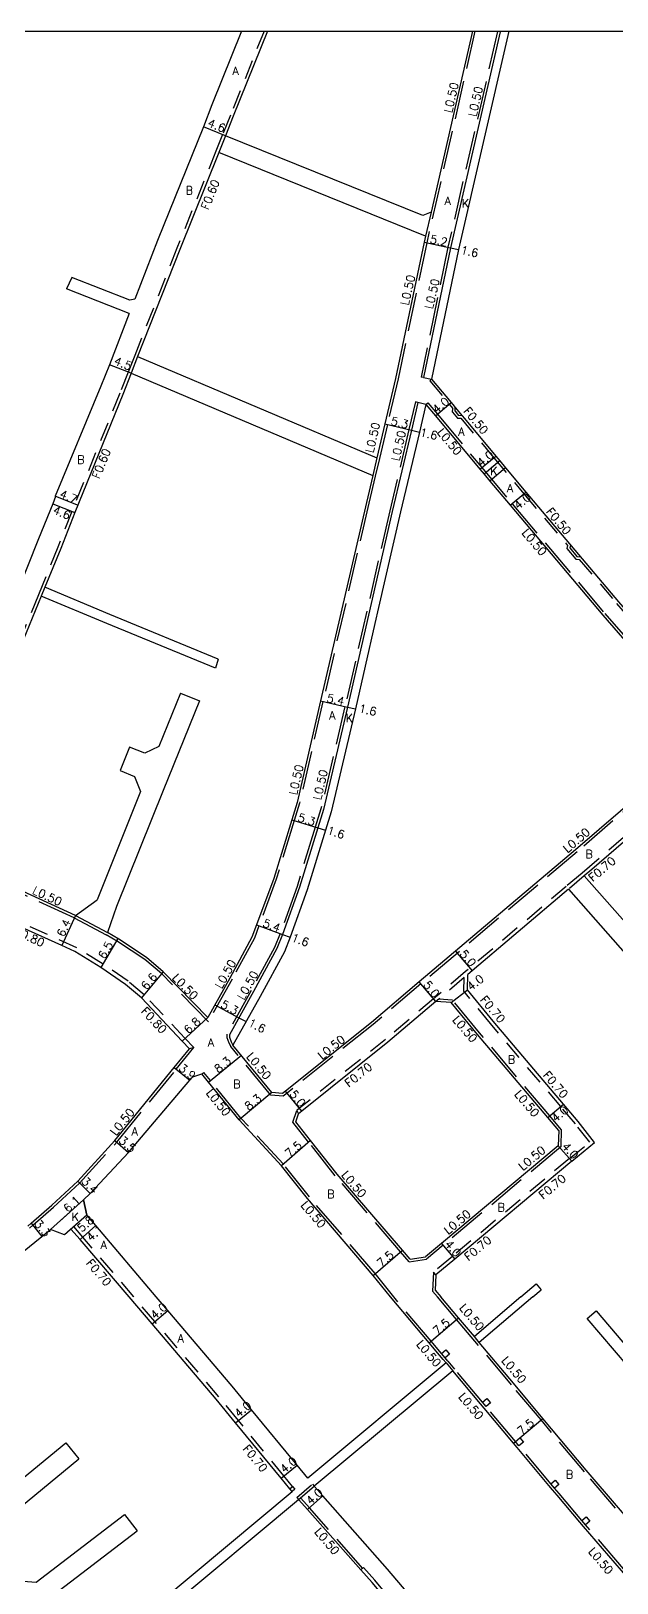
# Model space of a CAD drawing. Header units: metres. Extents: x -10400 to -9600, y -112200 to -111599.
# Drawn here: x -10099.9 to -9985.9, y -111901.9 to -111600 of the extents above; entities that cross this region are included whole.
import ezdxf

# ---------------------------------------------------------------- set-up
doc = ezdxf.new("R2010")
doc.units = ezdxf.units.M
doc.header["$LTSCALE"] = 2.5
doc.linetypes.add('2232000', pattern=[2.5, 1.5, -1])
doc.linetypes.add('2233000', pattern=[4, 3, -1])
for name, color, linetype in [('2101000', 177, 'Continuous'), ('2102000', 191, 'Continuous'), ('2102001', 191, 'Continuous'), ('2203000', 5, 'Continuous'), ('2213000', 6, 'Continuous'), ('2232000', 4, '2232000'), ('2233000', 62, '2233000'), ('2235000', 7, 'Continuous'), ('9201100', 215, 'Continuous'), ('9201500', 222, 'Continuous'), ('9202100', 82, 'Continuous'), ('9202200', 155, 'Continuous'), ('9203500', 155, 'Continuous'), ('9301100', 77, 'Continuous'), ('999', 7, 'Continuous')]:
    doc.layers.add(name, color=color, linetype=linetype)
doc.styles.add('Dm_Anotation', font='txt.shx', dxfattribs={"bigfont": 'pscdm.shx'})

msp = doc.modelspace()

# ---------------------------------------------------------------- linework, layer by layer
at = {"layer": '2101000'}
for points in [[(-10058.97, -111600), (-10064.72, -111614.35), (-10066.34, -111618.66), (-10075.33, -111640.74), (-10079.73, -111652.18)], [(-10053.91, -111600), (-10060.55, -111616.58), (-10062.07, -111620.37)], [(-10014.05, -111600), (-10022.08, -111635.25)], [(-10006.98, -111600), (-10007.17, -111600.85), (-10016.75, -111642.49), (-10021.97, -111667.73)], [(-10063.38, -111623.62), (-10070.97, -111642.49), (-10079.16, -111663.32)], [(-10022.08, -111635.25), (-10023.68, -111635.91)], [(-10023.14, -111639.91), (-10023.41, -111641.09), (-10028.99, -111667.58), (-10031.07, -111676.44), (-10032.63, -111683.05)], [(-10080.79, -111654.94), (-10084.62, -111664.91), (-10086.29, -111669.07), (-10095.19, -111690.49)], [(-10080.43, -111666.56), (-10082.06, -111670.7), (-10091.41, -111693.66), (-10094.11, -111700.64), (-10097.2, -111708.19)], [(-10021.97, -111667.73), (-10018.17, -111672.29), (-10017.84, -111672.68), (-10017.37, -111673.25), (-10016.04, -111674.84), (-10015.6, -111675.36), (-10009.5, -111682.69), (-10008.7, -111683.64), (-10007.58, -111684.99), (-10003.65, -111689.7), (-9985.6, -111711.06), (-9967.27, -111732.17), (-9965.89, -111733.75)], [(-10023.09, -111672.64), (-10024.35, -111678.02), (-10028, -111693.51), (-10032.32, -111712.13)], [(-10023.09, -111672.64), (-10021.24, -111674.86), (-10012.57, -111685.25), (-10011.78, -111686.2), (-10010.65, -111687.55), (-10006.71, -111692.27), (-9988.68, -111713.62), (-9970.29, -111734.79), (-9969.48, -111735.72)], [(-10033.43, -111686.49), (-10034.67, -111691.75), (-10043.6, -111730.32), (-10048.15, -111750.1), (-10049.19, -111753.45), (-10052.7, -111764.86), (-10056.03, -111773.88), (-10056.92, -111776.29), (-10061.24, -111784.24), (-10065.51, -111791.9)], [(-10095.11, -111690.53), (-10095.68, -111691.95), (-10098.44, -111698.81), (-10109.11, -111725.39), (-10120.75, -111753.91), (-10122.43, -111758.04)], [(-10095.11, -111690.53), (-10095.19, -111690.49)], [(-10097.91, -111709.92), (-10104.94, -111727.07), (-10116.49, -111755.64), (-10118.36, -111760.51)], [(-10032.32, -111712.13), (-10033.04, -111715.24)], [(-10033.04, -111715.24), (-10036.78, -111731.89), (-10041.49, -111751.9), (-10042.59, -111755.48), (-10046.17, -111767.09), (-10049.46, -111776.3), (-10050.61, -111779.16), (-10055.32, -111787.8), (-10060.62, -111797.28)], [(-9969.94, -111738.69), (-9971.85, -111740.26), (-9994.01, -111759.29), (-10024.38, -111785), (-10033.69, -111792.88), (-10050.37, -111806.21), (-10051, -111806.71)], [(-10069.1, -111798.01), (-10070.53, -111796.48), (-10078.44, -111788.07), (-10081.5, -111785.5), (-10086.32, -111782.17), (-10091.36, -111779.09), (-10093.92, -111777.91), (-10105.55, -111772.64), (-10120.9, -111766.38), (-10128.75, -111763.27), (-10158.66, -111751.55), (-10167.35, -111748.05), (-10173.63, -111745.51)], [(-9979.44, -111753.33), (-9990.81, -111763.13), (-9992.27, -111764.37)], [(-10091.27, -111772.09), (-10101.4, -111767.42), (-10102.99, -111766.77), (-10117.54, -111760.83), (-10118.36, -111760.51)], [(-9995.32, -111766.95), (-10014.9, -111783.53)], [(-10065.51, -111791.9), (-10074.2, -111783), (-10077.46, -111780.22), (-10082.82, -111776.68), (-10085.01, -111775.39)], [(-10015.01, -111786.53), (-10014.9, -111783.53)], [(-10021.15, -111788.81), (-10030.5, -111796.73), (-10047.25, -111810.12), (-10047.88, -111810.62)], [(-10018.15, -111789), (-10021.15, -111788.81)], [(-9997.26, -111813.86), (-9999.36, -111811.39), (-10013.06, -111795.21), (-10018.15, -111789)], [(-9993.48, -111812.15), (-9996.31, -111808.8), (-10010.02, -111792.62), (-10015.01, -111786.53)], [(-10100.55, -111832.53), (-10099.85, -111831.92), (-10095.85, -111828.43), (-10090.81, -111823.77), (-10083.57, -111815.83), (-10072.04, -111801.65), (-10069.1, -111798.01)], [(-10053.03, -111806.52), (-10060.62, -111797.28)], [(-10089.71, -111827.41), (-10088.39, -111826.17), (-10080.93, -111818.14), (-10069.01, -111804.1)], [(-10069.01, -111804.1), (-10068.43, -111803.48), (-10066.66, -111802.89)], [(-10029.99, -111846.26), (-10033.33, -111842.07), (-10046.12, -111827.14), (-10051.18, -111820.74), (-10059.44, -111811.79), (-10065.36, -111804.5), (-10066.66, -111802.89)], [(-10051, -111806.71), (-10053.03, -111806.52)], [(-10048.4, -111812.18), (-10047.88, -111810.62)], [(-10026.15, -111838.92), (-10027.63, -111837.19), (-10040.33, -111822.38), (-10045.52, -111815.82), (-10048.4, -111812.18)], [(-9994.68, -111819.83), (-9990.29, -111816.25), (-9993.48, -111812.15)], [(-9997.26, -111813.86), (-9997.36, -111816.86)], [(-9997.36, -111816.86), (-10020.06, -111835.85), (-10023.19, -111838.47)], [(-9994.68, -111819.83), (-10017.49, -111838.92), (-10021.13, -111841.96)], [(-10089.05, -111830.38), (-10089.71, -111827.41)], [(-10075.55, -111846.26), (-10087.27, -111832.4), (-10089.05, -111830.38)], [(-10112.47, -111846.26), (-10111.52, -111845.59), (-10097.77, -111834.49), (-10096.11, -111833.14)], [(-10093.4, -111834.21), (-10096.11, -111833.14)], [(-10092.13, -111833.08), (-10093.4, -111834.21)], [(-10090.35, -111835.11), (-10092.13, -111833.08)], [(-10080.8, -111846.26), (-10090.35, -111835.11)], [(-10026.15, -111838.92), (-10023.19, -111838.47)], [(-10021.13, -111841.96), (-10021.29, -111844.95), (-10020.18, -111846.26)], [(-10049.11, -111884.12), (-10049.56, -111883.58), (-10051.24, -111881.53), (-10060.1, -111870.74), (-10063.89, -111866.13), (-10076.36, -111851.48), (-10080.8, -111846.26)], [(-10046.07, -111881.52), (-10048.15, -111878.99), (-10057.01, -111868.21), (-10060.79, -111863.6), (-10073.31, -111848.89), (-10075.55, -111846.26)], [(-10019.17, -111859.1), (-10019.7, -111858.47), (-10020.41, -111857.62), (-10022.46, -111855.2), (-10029.99, -111846.26)], [(-10013.66, -111853.99), (-10016.72, -111850.36), (-10020.18, -111846.26)], [(-9977.08, -111897.28), (-9979.35, -111894.64), (-9991.88, -111879.98), (-10000.31, -111869.89), (-10006.04, -111863.04), (-10012.7, -111855.14)], [(-9982.81, -111902.13), (-9984.33, -111900.34), (-9985.05, -111899.51), (-9992.4, -111890.91), (-9993.12, -111890.07), (-9997.57, -111884.86), (-9998.47, -111883.79), (-9999.17, -111882.95), (-10005.36, -111875.55), (-10006.06, -111874.7), (-10011.76, -111867.89), (-10012.47, -111867.05), (-10017.88, -111860.62)], [(-10023.26, -111907.87), (-10030.55, -111899.22), (-10043.11, -111884.99), (-10044.73, -111883.16), (-10044.8, -111883.07)], [(-10013.46, -111925.71), (-10015.86, -111922.85), (-10033.57, -111901.83), (-10035.77, -111899.34), (-10046.11, -111887.63), (-10047.79, -111885.74), (-10047.84, -111885.67)]]:
    msp.add_lwpolyline(points, dxfattribs=at)
at = {"layer": '2102000'}
for points in [[(-10023.68, -111635.91), (-10062.07, -111620.37)], [(-10023.14, -111639.91), (-10063.38, -111623.62)], [(-10080.79, -111654.94), (-10093.02, -111650.12)], [(-10079.73, -111652.18), (-10080.66, -111652.35), (-10091.97, -111647.93)], [(-10079.16, -111663.32), (-10032.63, -111683.05)], [(-10080.43, -111666.56), (-10033.43, -111686.49)], [(-10064.04, -111723.98), (-10085.17, -111715.29), (-10097.91, -111709.92)], [(-10063.47, -111722.19), (-10084.6, -111713.5), (-10097.2, -111708.19)], [(-10070.81, -111728.78), (-10075.04, -111739.17)], [(-10067.11, -111730.29), (-10074.22, -111747.75), (-10083.27, -111770.3)], [(-10075.04, -111739.17), (-10077.76, -111740.5), (-10080.73, -111739.3)], [(-10082.55, -111743.85), (-10079.79, -111745.04), (-10078.61, -111747.95)], [(-10078.61, -111747.95), (-10087.06, -111769)], [(-9992.27, -111764.37), (-9978.44, -111780.04), (-9957.1, -111805.49)], [(-9995.32, -111766.95), (-9981.45, -111782.68), (-9960.16, -111808.06)], [(-10091.27, -111772.09), (-10087.06, -111769)], [(-10083.27, -111770.3), (-10085.01, -111775.39)], [(-10004.61, -111846.27), (-10001.61, -111843.75)], [(-10004.61, -111846.27), (-10013.66, -111853.99)], [(-10002.3, -111846.27), (-10012.7, -111855.14)], [(-10002.3, -111846.27), (-10000.65, -111844.89)], [(-9989.99, -111848.98), (-9982.17, -111858.09), (-9980.55, -111857.15)], [(-9983.71, -111859.8), (-9991.69, -111850.44)], [(-10019.17, -111859.1), (-10046.07, -111881.52)], [(-10017.88, -111860.62), (-10044.8, -111883.07)], [(-10110.41, -111888.85), (-10093.15, -111874.65)], [(-10107.78, -111891.87), (-10090.61, -111877.74)], [(-10088.82, -111917.45), (-10074.66, -111905.43), (-10049.11, -111884.12)], [(-10087.51, -111918.96), (-10073.38, -111906.96), (-10047.84, -111885.67)], [(-10098.88, -111901.78), (-10081.71, -111888.6)], [(-10096.63, -111905.09), (-10079.27, -111891.77)], [(-10102.28, -111901.48), (-10098.88, -111901.78)]]:
    msp.add_lwpolyline(points, dxfattribs=at)
at = {"layer": '2102001'}
for points in [[(-10091.97, -111647.93), (-10093.02, -111650.12)], [(-10063.47, -111722.19), (-10064.04, -111723.98)], [(-10070.81, -111728.78), (-10067.11, -111730.29)], [(-10080.73, -111739.3), (-10082.55, -111743.85)], [(-10001.61, -111843.75), (-10000.65, -111844.89)], [(-9991.69, -111850.44), (-9989.99, -111848.98)], [(-10093.15, -111874.65), (-10090.61, -111877.74)], [(-10081.71, -111888.6), (-10079.27, -111891.77)]]:
    msp.add_lwpolyline(points, dxfattribs=at)
at = {"layer": '2203000'}
for points in [[(-10089.05, -111830.38), (-10089.71, -111827.41)], [(-10093.4, -111834.21), (-10096.11, -111833.14)]]:
    msp.add_lwpolyline(points, dxfattribs=at)
at = {"layer": '2213000'}
for points in [[(-10008.61, -111600), (-10008.65, -111600.17), (-10018.32, -111642.16), (-10023.54, -111667.41), (-10021.97, -111667.73)], [(-10023.09, -111672.64), (-10024.65, -111672.27), (-10025.91, -111677.65), (-10029.62, -111693.45), (-10038.34, -111731.53), (-10043.03, -111751.47), (-10044.12, -111755.01), (-10047.68, -111766.57), (-10050.96, -111775.75), (-10052.08, -111778.49), (-10056.64, -111786.87), (-10061.32, -111795.26), (-10061.32, -111795.72), (-10061, -111796.64), (-10060.62, -111797.28)]]:
    msp.add_lwpolyline(points, dxfattribs=at)
at = {"layer": '2232000'}
for points in [[(-10054.55, -111600), (-10061.1, -111616.36), (-10062.63, -111620.15)], [(-10062.63, -111620.15), (-10063.94, -111623.4)], [(-10062.07, -111620.37), (-10063.38, -111623.62)], [(-10063.94, -111623.4), (-10071.53, -111642.27), (-10079.72, -111663.1)], [(-10079.72, -111663.1), (-10080.99, -111666.34)], [(-10079.16, -111663.32), (-10080.43, -111666.56)], [(-10080.99, -111666.34), (-10082.62, -111670.48), (-10091.97, -111693.44), (-10094.67, -111700.42), (-10097.76, -111707.96)], [(-10021.97, -111667.73), (-10022.35, -111668.05)], [(-10022.35, -111668.05), (-10018.55, -111672.61), (-10017.88, -111673.42)], [(-10017.92, -111674.15), (-10017.88, -111673.42)], [(-10017.92, -111674.15), (-10016.97, -111675.29)], [(-10017.41, -111673.98), (-10017.37, -111673.25)], [(-10017.41, -111673.98), (-10016.73, -111674.8)], [(-10016.97, -111675.29), (-10016.29, -111675.33)], [(-10016.04, -111674.84), (-10016.73, -111674.8)], [(-10016.29, -111675.33), (-10009.88, -111683.01), (-10004.03, -111690.02), (-9995.53, -111700.08)], [(-9995.53, -111700.08), (-9995.66, -111700.7), (-9993.95, -111702.73), (-9993.25, -111702.79)], [(-9994.99, -111699.95), (-9995.12, -111700.57), (-9993.7, -111702.25), (-9993, -111702.3)], [(-9993.25, -111702.79), (-9985.98, -111711.39), (-9967.64, -111732.5), (-9966.12, -111734.26)], [(-10097.76, -111707.96), (-10098.47, -111709.69)], [(-10098.47, -111709.69), (-10105.49, -111726.85), (-10117.05, -111755.42), (-10118.92, -111760.29)], [(-10097.2, -111708.19), (-10097.91, -111709.92)], [(-10068.24, -111797.75), (-10069.95, -111795.94), (-10077.89, -111787.48), (-10081.01, -111784.86), (-10085.88, -111781.5), (-10090.99, -111778.38), (-10105.23, -111771.9), (-10120.6, -111765.64), (-10128.45, -111762.53), (-10158.36, -111750.81), (-10167.05, -111747.31), (-10173.79, -111744.59)], [(-9979.9, -111752.8), (-9991.27, -111762.6), (-9992.72, -111763.83)], [(-9992.72, -111763.83), (-9995.78, -111766.42)], [(-9992.27, -111764.37), (-9995.32, -111766.95)], [(-9995.78, -111766.42), (-10015.36, -111782.99)], [(-10015.36, -111782.99), (-10021.6, -111788.28)], [(-10015.63, -111784.14), (-10020.59, -111788.34), (-10021.15, -111788.81)], [(-10015.71, -111786.77), (-10015.63, -111784.14)], [(-10021.6, -111788.28), (-10030.95, -111796.19), (-10047.69, -111809.57), (-10048.19, -111809.97)], [(-9994.01, -111812.6), (-9996.84, -111809.25), (-10010.55, -111793.07), (-10015.71, -111786.77)], [(-10068.24, -111797.75), (-10069.1, -111798.01)], [(-10048.19, -111809.97), (-10047.88, -111810.62)], [(-9995.17, -111819.33), (-9991.21, -111816.18), (-9994.01, -111812.6)], [(-9995.17, -111819.33), (-10017.94, -111838.38), (-10021.6, -111841.44)], [(-10091.56, -111832.59), (-10092.13, -111833.08)], [(-10089.81, -111834.63), (-10091.56, -111832.59)], [(-10079.88, -111846.26), (-10089.81, -111834.63)], [(-10021.13, -111841.96), (-10021.6, -111841.44)], [(-10049.02, -111883.14), (-10050.7, -111881.09), (-10059.56, -111870.3), (-10063.35, -111865.68), (-10075.83, -111851.03), (-10079.88, -111846.26)], [(-10048.17, -111885.29), (-10045.13, -111882.69)], [(-10047.84, -111885.67), (-10047.46, -111885.34), (-10044.8, -111883.07)], [(-10045.13, -111882.69), (-10044.8, -111883.07)], [(-10048.17, -111885.29), (-10047.84, -111885.67)], [(-10035.77, -111899.34), (-10035.4, -111899.01), (-10035.25, -111898.88)], [(-10011.89, -111926.49), (-10015.33, -111922.4), (-10033.04, -111901.38), (-10035.25, -111898.88)]]:
    msp.add_lwpolyline(points, dxfattribs=at)
at = {"layer": '2233000'}
for points in [[(-10013.54, -111600), (-10022.92, -111641.19), (-10028.5, -111667.68), (-10030.58, -111676.55), (-10032.14, -111683.17)], [(-10009.13, -111600), (-10009.14, -111600.06), (-10018.81, -111642.05), (-10024.03, -111667.31)], [(-10022.08, -111635.25), (-10023.14, -111639.91)], [(-10023.54, -111667.41), (-10024.03, -111667.31)], [(-10025.13, -111672.15), (-10026.4, -111677.54), (-10030.11, -111693.34), (-10038.83, -111731.42), (-10043.52, -111751.34), (-10044.6, -111754.86), (-10048.16, -111766.41), (-10051.43, -111775.57), (-10052.53, -111778.28), (-10057.07, -111786.63), (-10061.82, -111795.13), (-10061.82, -111795.81), (-10061.45, -111796.85), (-10061.04, -111797.57)], [(-10024.65, -111672.27), (-10025.13, -111672.15)], [(-10023.09, -111672.64), (-10022.7, -111672.32)], [(-10022.7, -111672.32), (-10020.85, -111674.54), (-10012.19, -111684.93), (-10006.33, -111691.95), (-9988.3, -111713.3), (-9969.91, -111734.47), (-9968.95, -111735.57)], [(-10032.63, -111683.05), (-10033.43, -111686.49)], [(-10032.14, -111683.17), (-10032.95, -111686.61)], [(-10032.95, -111686.61), (-10034.18, -111691.86), (-10043.11, -111730.44), (-10047.67, -111750.23), (-10048.71, -111753.6), (-10052.23, -111765.02), (-10055.56, -111774.05), (-10056.46, -111776.5), (-10060.8, -111784.48), (-10065.4, -111792.73)], [(-9969.47, -111738.95), (-9971.53, -111740.64), (-9993.69, -111759.67), (-10024.05, -111785.38), (-10033.37, -111793.26), (-10050.06, -111806.6), (-10050.85, -111807.23)], [(-10091.48, -111772.54), (-10101.6, -111767.88), (-10103.18, -111767.24)], [(-10091.48, -111772.54), (-10085.26, -111775.83)], [(-10091.27, -111772.09), (-10085.01, -111775.39)], [(-10065.4, -111792.73), (-10074.55, -111783.37), (-10077.77, -111780.62), (-10083.08, -111777.11), (-10085.26, -111775.83)], [(-10017.9, -111788.51), (-10020.59, -111788.34)], [(-9996.75, -111813.69), (-9998.98, -111811.06), (-10012.68, -111794.89), (-10017.9, -111788.51)], [(-10100.22, -111832.91), (-10099.52, -111832.3), (-10095.51, -111828.8), (-10090.45, -111824.13), (-10083.19, -111816.16), (-10071.65, -111801.96), (-10068.24, -111797.75)], [(-10053.28, -111807), (-10061.04, -111797.57)], [(-10066.66, -111802.89), (-10066.27, -111802.58)], [(-10029.34, -111846.26), (-10032.95, -111841.74), (-10045.74, -111826.82), (-10050.8, -111820.41), (-10059.06, -111811.46), (-10064.97, -111804.19), (-10066.27, -111802.58)], [(-10050.85, -111807.23), (-10053.28, -111807)], [(-10048.96, -111812.28), (-10048.19, -111809.97)], [(-10026.35, -111839.45), (-10028.01, -111837.51), (-10040.71, -111822.7), (-10045.91, -111816.13), (-10048.96, -111812.28)], [(-9996.75, -111813.69), (-9996.87, -111817.1)], [(-9996.87, -111817.1), (-10019.74, -111836.23), (-10022.97, -111838.94)], [(-10026.35, -111839.45), (-10022.97, -111838.94)], [(-10021.6, -111841.44), (-10021.8, -111845.12), (-10020.83, -111846.26)], [(-10018.79, -111858.77), (-10019.32, -111858.14), (-10020.03, -111857.3), (-10022.08, -111854.88), (-10029.34, -111846.26)], [(-9977.14, -111897.98), (-9979.73, -111894.96), (-9992.26, -111880.3), (-10000.69, -111870.21), (-10006.42, -111863.36), (-10017.11, -111850.69), (-10020.83, -111846.26)], [(-10012.7, -111855.14), (-10013.66, -111853.99)], [(-10018.79, -111858.77), (-10017.5, -111860.3)], [(-10019.17, -111859.1), (-10017.88, -111860.62)], [(-9982.1, -111902.19), (-9983.95, -111900.02), (-9984.67, -111899.18), (-9992.02, -111890.58), (-9992.73, -111889.75), (-9997.19, -111884.54), (-9998.08, -111883.47), (-9998.79, -111882.63), (-10004.98, -111875.22), (-10005.68, -111874.38), (-10011.38, -111867.57), (-10012.09, -111866.72), (-10017.5, -111860.3)], [(-10035.4, -111899.01), (-10045.74, -111887.3), (-10047.41, -111885.41), (-10047.46, -111885.34)]]:
    msp.add_lwpolyline(points, dxfattribs=at)
at = {"layer": '2235000'}
for points in [[(-10018.48, -111857.43), (-10019.32, -111858.14), (-10020.03, -111857.3), (-10019.19, -111856.59)], [(-10010.54, -111866.86), (-10011.38, -111867.57), (-10012.09, -111866.72), (-10011.24, -111866.02)], [(-10004.13, -111874.52), (-10004.98, -111875.22), (-10005.68, -111874.38), (-10004.84, -111873.67)], [(-9997.24, -111882.76), (-9998.08, -111883.47), (-9998.79, -111882.63), (-9997.94, -111881.92)], [(-10048.57, -111883.68), (-10049.11, -111884.12), (-10049.56, -111883.58), (-10049.02, -111883.14)], [(-9991.18, -111889.87), (-9992.02, -111890.58), (-9992.73, -111889.75), (-9991.9, -111889.03)]]:
    msp.add_lwpolyline(points, close=True, dxfattribs=at)
at = {"layer": '9201100'}
for points in [[(-10062.07, -111620.37), (-10066.34, -111618.66)], [(-10023.41, -111641.09), (-10018.32, -111642.16)], [(-10018.32, -111642.16), (-10016.75, -111642.49)], [(-10080.43, -111666.56), (-10084.62, -111664.91)], [(-10021.24, -111674.86), (-10018.17, -111672.29)], [(-10031.07, -111676.44), (-10025.91, -111677.65)], [(-10025.91, -111677.65), (-10024.35, -111678.02)], [(-10012.57, -111685.25), (-10009.5, -111682.69)], [(-10006.71, -111692.27), (-10003.65, -111689.7)], [(-10095.68, -111691.95), (-10091.41, -111693.66)], [(-10090.83, -111692.25), (-10095.19, -111690.49)], [(-10043.6, -111730.32), (-10038.34, -111731.53)], [(-10038.34, -111731.53), (-10036.78, -111731.89)], [(-10049.19, -111753.45), (-10044.12, -111755.01)], [(-10044.12, -111755.01), (-10042.59, -111755.48)], [(-10091.27, -111772.09), (-10093.92, -111777.91)], [(-10056.03, -111773.88), (-10050.96, -111775.75)], [(-10083.03, -111776.56), (-10086.32, -111782.17)], [(-10050.96, -111775.75), (-10049.46, -111776.3)], [(-10014.05, -111782.8), (-10017.28, -111778.99)], [(-10074.2, -111783), (-10078.44, -111788.07)], [(-10021.15, -111788.81), (-10024.38, -111785)], [(-10064.13, -111789.42), (-10059.48, -111791.97)], [(-10018.15, -111789), (-10015.01, -111786.53)], [(-10070.53, -111796.48), (-10065.51, -111791.9)], [(-10059.48, -111791.97), (-10058.06, -111792.7)], [(-10065.36, -111804.5), (-10058.95, -111799.23)], [(-10072.04, -111801.65), (-10069.01, -111804.1)], [(-10053.03, -111806.52), (-10059.44, -111811.79)], [(-10047.25, -111810.12), (-10050.37, -111806.21)], [(-9999.36, -111811.39), (-9996.31, -111808.8)], [(-10083.57, -111815.83), (-10080.93, -111818.14)], [(-10045.52, -111815.82), (-10051.18, -111820.74)], [(-9997.36, -111816.86), (-9994.68, -111819.83)], [(-10088.39, -111826.17), (-10090.81, -111823.77)], [(-10089.71, -111827.41), (-10094.27, -111831.5)], [(-10089.05, -111830.38), (-10093.4, -111834.21)], [(-10099.85, -111831.92), (-10097.77, -111834.49)], [(-10087.27, -111832.4), (-10090.35, -111835.11)], [(-10033.33, -111842.07), (-10027.63, -111837.19)], [(-10020.06, -111835.85), (-10017.49, -111838.92)], [(-10076.36, -111851.48), (-10073.31, -111848.89)], [(-10022.46, -111855.2), (-10016.72, -111850.36)], [(-10060.1, -111870.74), (-10057.01, -111868.21)], [(-10006.06, -111874.7), (-10000.31, -111869.89)], [(-10051.24, -111881.53), (-10048.15, -111878.99)], [(-10046.11, -111887.63), (-10043.11, -111884.99)]]:
    msp.add_lwpolyline(points, dxfattribs=at)
at = {"layer": '9202200'}
for points in [[(-10062.07, -111620.37), (-10066.34, -111618.66)], [(-10008.7, -111683.64), (-10011.78, -111686.2)], [(-10007.58, -111684.99), (-10010.65, -111687.55)], [(-10089.71, -111827.41), (-10096.11, -111833.14)], [(-10089.05, -111830.38), (-10093.4, -111834.21)]]:
    msp.add_lwpolyline(points, dxfattribs=at)
at = {"layer": '9301100'}
msp.add_lwpolyline([(-10096.11, -111833.14), (-10089.71, -111827.41), (-10089.05, -111830.38), (-10093.4, -111834.21)], close=True, dxfattribs=at)
at = {"layer": '999'}
msp.add_lwpolyline([(-10400, -111600), (-9600, -111600), (-9600, -112200), (-10400, -112200)], close=True, dxfattribs=at)

# ---------------------------------------------------------------- texts
at = {"layer": '9201500', "style": 'Dm_Anotation'}
for s, rotation, p in [('4.6', 338.0815, (-10065.67, -111618.49)), ('5.2', 348.1008, (-10022.41, -111641.2)), ('1.6', 348.1006, (-10016.42, -111643.33)), ('4.5', 338.5441, (-10083.9, -111664.8)), ('4.0', 39.8576, (-10021, -111674.52)), ('5.3', 346.7636, (-10030.03, -111676.58)), ('1.6', 346.7421, (-10024.37, -111678.76)), ('4.0', 39.8324, (-10012.33, -111684.91)), ('4.7', 338.0697, (-10094.46, -111690.68)), ('4.6', 338.0725, (-10095.8, -111693.8)), ('4.0', 40.0421, (-10005.13, -111693.18)), ('5.4', 347.0332, (-10042.51, -111730.47)), ('1.6', 347.3293, (-10036.23, -111732.49)), ('5.3', 342.8788, (-10048.15, -111753.66)), ('1.6', 342.8844, (-10042.46, -111756.18)), ('6.4', 65.5532, (-10093.49, -111776.37)), ('5.4', 339.7687, (-10054.96, -111774.17)), ('6.5', 59.5991, (-10085.57, -111780.69)), ('1.6', 339.7695, (-10049.4, -111776.97)), ('5.0', 310.2492, (-10016.62, -111779.61)), ('6.6', 50.118, (-10077.42, -111786.7)), ('5.0', 310.2491, (-10023.72, -111785.62)), ('4.0', 38.1635, (-10014.34, -111786.79)), ('5.3', 331.2405, (-10063.16, -111789.84)), ('6.8', 42.4181, (-10069.27, -111795.2)), ('1.6', 332.8279, (-10057.84, -111793.43)), ('3.9', 321.0243, (-10071.33, -111802.02)), ('8.3', 39.4307, (-10063.45, -111802.81)), ('8.3', 39.427, (-10057.53, -111810.09)), ('5.0', 308.631, (-10049.73, -111806.85)), ('4.0', 40.2659, (-9997.82, -111812.37)), ('3.5', 318.8447, (-10082.98, -111816.05)), ('7.5', 40.9312, (-10049.62, -111819.25)), ('4.0', 312.1045, (-9996.76, -111817.08)), ('3.4', 315.2659, (-10090.24, -111823.94)), ('6.1', 41.8161, (-10092.7, -111829.95)), ('3.3', 308.9352, (-10099.38, -111832.1)), ('5.8', 41.3213, (-10090.04, -111833.77)), ('4.1', 41.3213, (-10088.27, -111835.58)), ('7.5', 40.6027, (-10031.76, -111840.59)), ('4.0', 309.9126, (-10019.53, -111836.03)), ('4.0', 40.4189, (-10075.84, -111850.72)), ('7.5', 40.1321, (-10020.88, -111853.74)), ('4.0', 39.3877, (-10059.52, -111869.83)), ('7.5', 39.897, (-10004.48, -111873.24)), ('4.0', 39.3896, (-10050.63, -111880.66)), ('4.0', 41.4448, (-10045.55, -111886.81))]:
    msp.add_text(s, height=1.6, rotation=rotation, dxfattribs=at).set_placement(p)
at = {"layer": '9202100', "style": 'Dm_Anotation'}
for s, p in [('A', (-10060.72, -111608.54)), ('B', (-10069.83, -111631.8)), ('A', (-10019.45, -111633.83)), ('K', (-10016.13, -111634.32)), ('A', (-10016.81, -111678.72)), ('B', (-10090.95, -111684.18)), ('K', (-10010.58, -111686.39)), ('A', (-10007.32, -111689.74)), ('A', (-10041.92, -111733.93)), ('K', (-10038.7, -111734.44)), ('B', (-9992.07, -111760.92)), ('A', (-10065.53, -111797.58)), ('B', (-10007.16, -111800.88)), ('B', (-10060.58, -111805.65)), ('A', (-10080.35, -111814.85)), ('B', (-10042.29, -111827.06)), ('B', (-10009.18, -111829.63)), ('K', (-10092.02, -111831.49)), ('A', (-10086.37, -111836.94)), ('A', (-10071.4, -111855.11)), ('B', (-9995.87, -111881.59))]:
    msp.add_text(s, height=1.6, dxfattribs=at).set_placement(p)
at = {"layer": '9203500', "style": 'Dm_Anotation'}
for s, rotation, p in [('L0.50', 77.0362, (-10018.05, -111616.04)), ('L0.50', 77.0362, (-10013.32, -111616.79)), ('F0.60', 68.082, (-10065.43, -111634.92)), ('L0.50', 77.0362, (-10026.5, -111653.47)), ('L0.50', 77.0362, (-10021.77, -111654.21)), ('F0.50', 309.83, (-10015.91, -111673.98)), ('L0.50', 77.0362, (-10033.33, -111682.17)), ('L0.50', 309.83, (-10021, -111678.11)), ('L0.50', 77.0362, (-10028.29, -111683.76)), ('F0.60', 67.7273, (-10086.64, -111687.24)), ('F0.50', 310.1867, (-9999.82, -111693.55)), ('L0.50', 310.1867, (-10004.51, -111697.68)), ('L0.50', 77.0362, (-10048.22, -111748.74)), ('L0.50', 77.0362, (-10043.51, -111749.72)), ('L0.50', 40.2493, (-9995.57, -111759.96)), ('F0.70', 40.2492, (-9990.61, -111765.59)), ('L0.50', 335.2669, (-10099.78, -111767.76)), ('F0.80', 335.5535, (-10103.24, -111775.74)), ('L0.50', 314.3308, (-10072.56, -111784.34)), ('L0.50', 60.8243, (-10062.83, -111786.44)), ('L0.50', 60.7689, (-10058.49, -111788.62)), ('F0.70', 310.2699, (-10012.63, -111788.54)), ('F0.80', 313.19, (-10078.63, -111790.8)), ('L0.50', 310.2699, (-10018.01, -111792.38)), ('L0.50', 38.6313, (-10043.3, -111800.19)), ('L0.50', 309.4308, (-10058.09, -111799.54)), ('F0.70', 38.6313, (-10038.08, -111805.57)), ('F0.70', 310.2699, (-10000.42, -111803.19)), ('L0.50', 309.0817, (-10065.95, -111806.64)), ('L0.50', 310.2699, (-10005.96, -111806.88)), ('L0.50', 50.8969, (-10083.41, -111815.04)), ('L0.50', 39.9127, (-10004.23, -111821.81)), ('L0.50', 310.6032, (-10039.63, -111822.59)), ('F0.70', 39.9183, (-10000.3, -111827.36)), ('L0.50', 310.6046, (-10047.5, -111828.5)), ('L0.50', 39.9127, (-10018.75, -111834.21)), ('F0.70', 39.9183, (-10014.79, -111839.35)), ('F0.70', 310.4184, (-10089.27, -111839.75)), ('L0.50', 310.1328, (-10016.69, -111848.45)), ('L0.50', 310.1328, (-10025.05, -111855.5)), ('L0.50', 310.131, (-10008.47, -111858.7)), ('L0.50', 310.1328, (-10016.83, -111865.75)), ('F0.70', 309.39, (-10058.82, -111875.86)), ('L0.50', 310.1095, (-10044.84, -111892.03)), ('L0.50', 310.5308, (-9991.59, -111895.86))]:
    msp.add_text(s, height=1.6, rotation=rotation, dxfattribs=at).set_placement(p)

doc.saveas('drawing.dxf')
